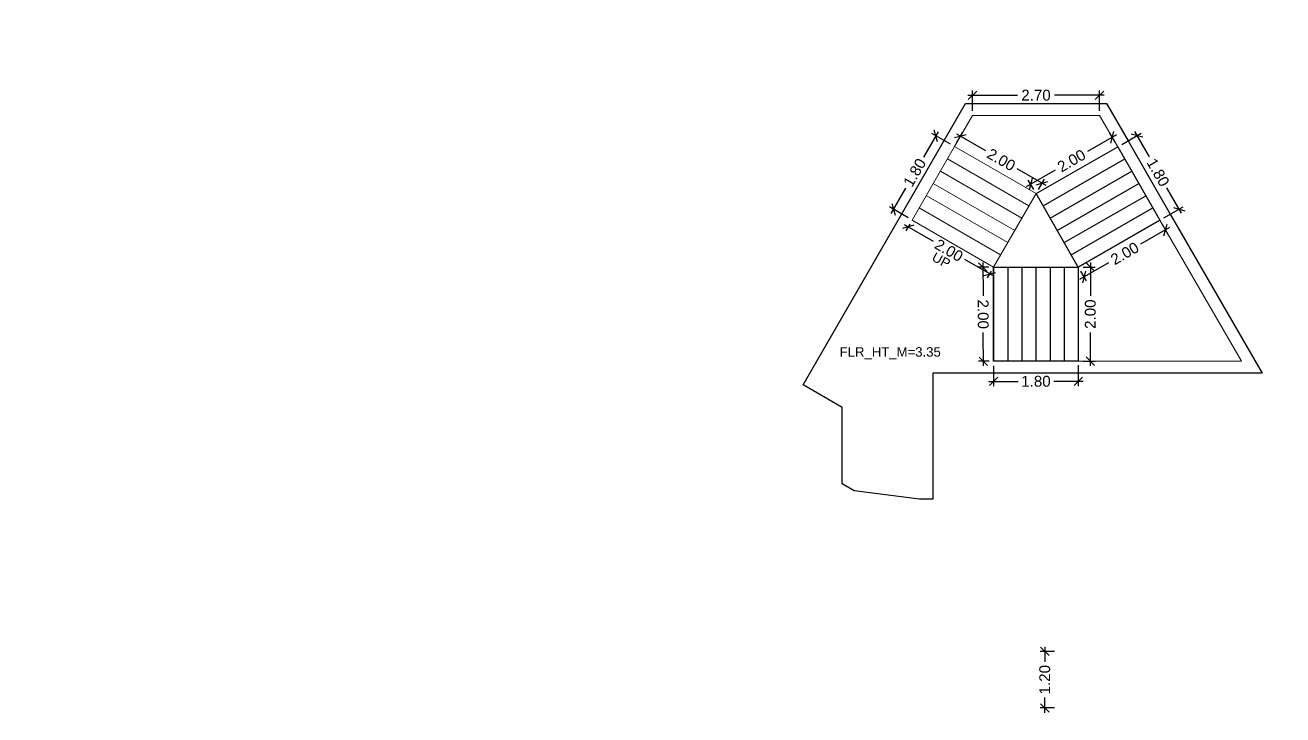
# Model space of a CAD drawing. Header units: metres. Extents: x 256329 to 886268, y -249371 to 355.
# Drawn here: x 287414.03 to 287440.75, y -774.37 to -759.72 of the extents above; entities that cross this region are included whole.
import ezdxf

# ---------------------------------------------------------------- set-up
doc = ezdxf.new("R2010")
doc.units = ezdxf.units.M
doc.header["$MEASUREMENT"] = 0
doc.header["$PDMODE"] = 35
doc.linetypes.add('CONTINOUS', pattern=[0])
doc.layers.get('0').update_dxf_attribs({"lineweight": 18})
doc.layers.get('Defpoints').update_dxf_attribs({"lineweight": 20})
doc.layers.add('A_TEXT', color=4, linetype='Continuous', lineweight=0, transparency=0.3)
doc.layers.add('BLK_2_FLR_8_EXIT_WIDTH_STAIR', color=7, linetype='Continuous')
for name, color, linetype, plot in [('BLK_2_FLR_8_STAIR_4', 7, 'Continuous', False), ('BLK_2_FLR_8_STAIR_4_FLIGHT_2', 7, 'Continuous', False), ('BLK_2_FLR_8_STAIR_4_FLIGHT_3', 7, 'Continuous', False)]:
    doc.layers.add(name, color=color, linetype=linetype, plot=plot)
for name, color, linetype, lineweight in [('BLK_2_FLR_8_STAIR_4_FLIGHT_1', 7, 'Continuous', 0), ('BLK_2_FLR_8_STAIR_4_LANDING_1', 7, 'Continuous', 0), ('BLK_2_FLR_8_STAIR_4_LANDING_2', 7, 'Continuous', 0)]:
    doc.layers.add(name, color=color, linetype=linetype, lineweight=lineweight)
doc.styles.add('Arial', font='arial.ttf')
doc.styles.get("Standard").update_dxf_attribs({"font": 'arial.ttf'})
doc.dimstyles.new('METRIC DIM', dxfattribs={"dimtxt": 0.23, "dimasz": 0.18, "dimexe": 0.1, "dimexo": 0.1, "dimgap": 0.09, "dimtad": 0, "dimzin": 0, "dimdsep": 46, "dimtxsty": 'Standard', "dimblk": 'OBLIQUE', "dimcen": 0, "dimdle": 0.1, "dimclrd": 147, "dimclre": 147, "dimclrt": 7, "dimadec": 0, "dimazin": 0, "dimtfac": 1, "dimtofl": 0, "dimtmove": 0, "dimatfit": 2, "dimfxl": 0.125, "dimtolj": 1, "dimtzin": 0, "dimarcsym": 0})

# ---------------------------------------------------------------- blocks, each defined once
blk = doc.blocks.new('_Oblique')
at = {"color": 0, "linetype": 'ByBlock', "lineweight": -2}
blk.add_line((-0.5, -0.5), (0.5, 0.5), dxfattribs=at)
blk = doc.blocks.new('*D1875')
at = {"layer": 'BLK_2_FLR_8_STAIR_4_FLIGHT_2', "color": 147, "lineweight": -2, "transparency": 16777216}
for p, q in [((287437.328978, -762.255856), (287437.738101, -762.020763)), ((287437.601574, -761.983881), (287437.911721, -762.523618)), ((287438.598029, -763.717974), (287438.287883, -763.178237)), ((287438.225788, -763.816539), (287438.634911, -763.581446))]:
    blk.add_line(p, q, dxfattribs=at)
at = {"layer": 'Defpoints', "color": 0, "linetype": 'CONTINOUS', "transparency": 16777216}
for p in [(287437.242273, -762.305679, 0.042641), (287438.548207, -763.631269), (287438.139083, -763.866362, 0.042641)]:
    blk.add_point(p, dxfattribs=at)
at = {"layer": 'BLK_2_FLR_8_STAIR_4_FLIGHT_2', "color": 147, "linetype": 'CONTINOUS', "lineweight": -2, "transparency": 16777216, "xscale": 0.18, "yscale": 0.18, "zscale": 0.18}
for p, rotation in [((287437.651397, -762.070586), 119.882813), ((287438.548207, -763.631269), 299.882813)]:
    blk.add_blockref('_Oblique', p, dxfattribs=dict(at, rotation=rotation))
at = {"layer": 'BLK_2_FLR_8_STAIR_4_FLIGHT_2', "color": 7, "linetype": 'CONTINOUS', "transparency": 16777216, "insert": (287438.099802, -762.850927), "char_height": 0.23, "attachment_point": 5, "rotation": 299.8828126}
blk.add_mtext('\\A1;1.80', dxfattribs=at)
blk = doc.blocks.new('*D1876')
at = {"layer": 'BLK_2_FLR_8_STAIR_4_LANDING_1', "color": 147, "lineweight": -2, "transparency": 16777216}
for p, q in [((287433.813469, -762.033493), (287434.429394, -762.387636)), ((287433.822868, -762.217765), (287433.950006, -761.996647)), ((287435.72201, -763.130862), (287435.106084, -762.776718)), ((287435.558027, -763.215443), (287435.685164, -762.994325))]:
    blk.add_line(p, q, dxfattribs=at)
at = {"layer": 'Defpoints', "color": 0, "linetype": 'CONTINOUS', "transparency": 16777216}
for p in [(287433.773022, -762.304456, 0.042641), (287435.508181, -763.302134, 0.042641), (287435.635319, -763.081017)]:
    blk.add_point(p, dxfattribs=at)
at = {"layer": 'BLK_2_FLR_8_STAIR_4_LANDING_1', "color": 147, "linetype": 'CONTINOUS', "lineweight": -2, "transparency": 16777216, "xscale": 0.18, "yscale": 0.18, "zscale": 0.18}
for p, rotation in [((287433.90016, -762.083338), 150.102044), ((287435.635319, -763.081017), 330.102044)]:
    blk.add_blockref('_Oblique', p, dxfattribs=dict(at, rotation=rotation))
at = {"layer": 'BLK_2_FLR_8_STAIR_4_LANDING_1', "color": 7, "linetype": 'CONTINOUS', "transparency": 16777216, "insert": (287434.767739, -762.582177), "char_height": 0.23, "attachment_point": 5, "rotation": 330.1020442}
blk.add_mtext('\\A1;2.00', dxfattribs=at)
blk = doc.blocks.new('*D1877')
at = {"layer": 'BLK_2_FLR_8_STAIR_4_FLIGHT_2', "color": 147, "lineweight": -2, "transparency": 16777216}
for p, q in [((287437.21364, -762.055137), (287436.598285, -762.408736)), ((287437.192451, -762.218974), (287437.077112, -762.018255)), ((287435.306138, -763.151238), (287435.921492, -762.797639)), ((287435.458358, -763.21543), (287435.34302, -763.014711))]:
    blk.add_line(p, q, dxfattribs=at)
at = {"layer": 'Defpoints', "color": 0, "linetype": 'CONTINOUS', "transparency": 16777216}
for p in [(287437.126935, -762.10496), (287437.242273, -762.305679, 0.042641), (287435.508181, -763.302134, 0.042641)]:
    blk.add_point(p, dxfattribs=at)
at = {"layer": 'BLK_2_FLR_8_STAIR_4_FLIGHT_2', "color": 147, "linetype": 'CONTINOUS', "lineweight": -2, "transparency": 16777216, "xscale": 0.18, "yscale": 0.18, "zscale": 0.18}
for p, rotation in [((287437.126935, -762.10496), 29.88281300000001), ((287435.392843, -763.101415), 209.882813)]:
    blk.add_blockref('_Oblique', p, dxfattribs=dict(at, rotation=rotation))
at = {"layer": 'BLK_2_FLR_8_STAIR_4_FLIGHT_2', "color": 7, "linetype": 'CONTINOUS', "transparency": 16777216, "insert": (287436.259889, -762.603188), "char_height": 0.23, "attachment_point": 5, "rotation": 29.8828126}
blk.add_mtext('\\A1;2.00', dxfattribs=at)
blk = doc.blocks.new('*D1878')
at = {"layer": 'BLK_2_FLR_8_STAIR_4_FLIGHT_3', "color": 147, "lineweight": -2, "transparency": 16777216}
for p, q in [((287434.504992, -764.863265), (287434.277712, -764.864283)), ((287434.377264, -764.763836), (287434.380441, -765.473652)), ((287434.387113, -766.964033), (287434.383935, -766.254217)), ((287434.513945, -766.863464), (287434.286666, -766.864482))]:
    blk.add_line(p, q, dxfattribs=at)
at = {"layer": 'Defpoints', "color": 0, "linetype": 'CONTINOUS', "transparency": 16777216}
for p in [(287434.604991, -764.862818, 0.042641), (287434.386665, -766.864034), (287434.613944, -766.863017, 0.042641)]:
    blk.add_point(p, dxfattribs=at)
at = {"layer": 'BLK_2_FLR_8_STAIR_4_FLIGHT_3', "color": 147, "linetype": 'CONTINOUS', "lineweight": -2, "transparency": 16777216, "xscale": 0.18, "yscale": 0.18, "zscale": 0.18}
for p, rotation in [((287434.377711, -764.863835), 90.256477), ((287434.386665, -766.864034), 270.256477)]:
    blk.add_blockref('_Oblique', p, dxfattribs=dict(at, rotation=rotation))
at = {"layer": 'BLK_2_FLR_8_STAIR_4_FLIGHT_3', "color": 7, "linetype": 'CONTINOUS', "transparency": 16777216, "insert": (287434.382188, -765.863934), "char_height": 0.23, "attachment_point": 5, "rotation": 270.2564771}
blk.add_mtext('\\A1;2.00', dxfattribs=at)
blk = doc.blocks.new('*D1879')
at = {"layer": 'BLK_2_FLR_8_STAIR_4_FLIGHT_1', "color": 147, "lineweight": -2, "transparency": 16777216}
for p, q in [((287432.703059, -763.95843), (287433.317473, -764.313007)), ((287432.823333, -763.950084), (287432.739688, -764.095026)), ((287434.607957, -765.057743), (287433.993543, -764.703166)), ((287434.555007, -764.94943), (287434.471362, -765.094371))]:
    blk.add_line(p, q, dxfattribs=at)
at = {"layer": 'Defpoints', "color": 0, "linetype": 'CONTINOUS', "transparency": 16777216}
for p in [(287432.789671, -764.008414), (287432.873317, -763.863472, 0.042641), (287434.604991, -764.862818, 0.042641)]:
    blk.add_point(p, dxfattribs=at)
at = {"layer": 'BLK_2_FLR_8_STAIR_4_FLIGHT_1', "color": 147, "linetype": 'CONTINOUS', "lineweight": -2, "transparency": 16777216, "xscale": 0.18, "yscale": 0.18, "zscale": 0.18}
for p, rotation in [((287432.789671, -764.008414), 150.01084), ((287434.521345, -765.007759), 330.01084)]:
    blk.add_blockref('_Oblique', p, dxfattribs=dict(at, rotation=rotation))
at = {"layer": 'BLK_2_FLR_8_STAIR_4_FLIGHT_1', "color": 7, "linetype": 'CONTINOUS', "transparency": 16777216, "insert": (287433.655508, -764.508087), "char_height": 0.23, "attachment_point": 5, "rotation": 330.0108404}
blk.add_mtext('\\A1;2.00', dxfattribs=at)
blk = doc.blocks.new('*D1880')
at = {"layer": 'BLK_2_FLR_8_STAIR_4_LANDING_2', "color": 147, "lineweight": -2, "transparency": 16777216}
for p, q in [((287438.345382, -764.024665), (287437.730028, -764.378264)), ((287438.188906, -763.953067), (287438.308501, -764.161193)), ((287436.437881, -765.120766), (287437.053235, -764.767167)), ((287436.454814, -764.949522), (287436.574408, -765.157648))]:
    blk.add_line(p, q, dxfattribs=at)
at = {"layer": 'Defpoints', "color": 0, "linetype": 'CONTINOUS', "transparency": 16777216}
for p in [(287438.139083, -763.866362, 0.042641), (287438.258678, -764.074488), (287436.404991, -764.862818, 0.042641)]:
    blk.add_point(p, dxfattribs=at)
at = {"layer": 'BLK_2_FLR_8_STAIR_4_LANDING_2', "color": 147, "linetype": 'CONTINOUS', "lineweight": -2, "transparency": 16777216, "xscale": 0.18, "yscale": 0.18, "zscale": 0.18}
for p, rotation in [((287438.258678, -764.074488), 29.88281300000001), ((287436.524585, -765.070943), 209.882813)]:
    blk.add_blockref('_Oblique', p, dxfattribs=dict(at, rotation=rotation))
at = {"layer": 'BLK_2_FLR_8_STAIR_4_LANDING_2', "color": 7, "linetype": 'CONTINOUS', "transparency": 16777216, "insert": (287437.391632, -764.572716), "char_height": 0.23, "attachment_point": 5, "rotation": 29.8828126}
blk.add_mtext('\\A1;2.00', dxfattribs=at)
blk = doc.blocks.new('*D1881')
at = {"layer": 'BLK_2_FLR_8_STAIR_4_LANDING_2', "color": 147, "lineweight": -2, "transparency": 16777216}
for p, q in [((287436.504991, -764.862818), (287436.760642, -764.862818)), ((287436.660642, -764.762818), (287436.660642, -765.472531)), ((287436.660642, -766.962818), (287436.660642, -766.253104)), ((287436.504991, -766.862818), (287436.760642, -766.862818))]:
    blk.add_line(p, q, dxfattribs=at)
at = {"layer": 'Defpoints', "color": 0, "linetype": 'CONTINOUS', "transparency": 16777216}
for p in [(287436.404991, -764.862818, 0.042641), (287436.404991, -766.862818, 0.042641), (287436.660642, -766.862818)]:
    blk.add_point(p, dxfattribs=at)
at = {"layer": 'BLK_2_FLR_8_STAIR_4_LANDING_2', "color": 147, "linetype": 'CONTINOUS', "lineweight": -2, "transparency": 16777216, "xscale": 0.18, "yscale": 0.18, "zscale": 0.18}
for p, rotation in [((287436.660642, -764.862818), 90), ((287436.660642, -766.862818), 270)]:
    blk.add_blockref('_Oblique', p, dxfattribs=dict(at, rotation=rotation))
at = {"layer": 'BLK_2_FLR_8_STAIR_4_LANDING_2', "color": 7, "linetype": 'CONTINOUS', "transparency": 16777216, "insert": (287436.660642, -765.862818), "char_height": 0.23, "attachment_point": 5, "rotation": 90}
blk.add_mtext('\\A1;2.00', dxfattribs=at)
blk = doc.blocks.new('*D1882')
at = {"layer": 'BLK_2_FLR_8_STAIR_4_FLIGHT_1', "color": 147, "lineweight": -2, "transparency": 16777216}
for p, q in [((287433.427499, -761.989598), (287433.116351, -762.528758)), ((287433.68641, -762.254472), (287433.290903, -762.026226)), ((287432.427827, -763.721838), (287432.738975, -763.182678)), ((287432.786705, -763.813488), (287432.391198, -763.585242))]:
    blk.add_line(p, q, dxfattribs=at)
at = {"layer": 'Defpoints', "color": 0, "linetype": 'CONTINOUS', "transparency": 16777216}
for p in [(287433.773022, -762.304456, 0.042641), (287432.47781, -763.635226), (287432.873317, -763.863472, 0.042641)]:
    blk.add_point(p, dxfattribs=at)
at = {"layer": 'BLK_2_FLR_8_STAIR_4_FLIGHT_1', "color": 147, "linetype": 'CONTINOUS', "lineweight": -2, "transparency": 16777216, "xscale": 0.18, "yscale": 0.18, "zscale": 0.18}
for p, rotation in [((287433.377515, -762.07621), 60.01084000000001), ((287432.47781, -763.635226), 240.01084)]:
    blk.add_blockref('_Oblique', p, dxfattribs=dict(at, rotation=rotation))
at = {"layer": 'BLK_2_FLR_8_STAIR_4_FLIGHT_1', "color": 7, "linetype": 'CONTINOUS', "transparency": 16777216, "insert": (287432.927663, -762.855718), "char_height": 0.23, "attachment_point": 5, "rotation": 60.0108404}
blk.add_mtext('\\A1;1.80', dxfattribs=at)
blk = doc.blocks.new('*D1883')
at = {"layer": 'BLK_2_FLR_8_STAIR_4_FLIGHT_3', "color": 147, "lineweight": -2, "transparency": 16777216}
for p, q in [((287434.604991, -766.962818), (287434.604991, -767.389996)), ((287436.404991, -766.949019), (287436.404991, -767.389996)), ((287434.504991, -767.289996), (287435.127491, -767.289996)), ((287436.504991, -767.289996), (287435.882491, -767.289996))]:
    blk.add_line(p, q, dxfattribs=at)
at = {"layer": 'Defpoints', "color": 0, "linetype": 'CONTINOUS', "transparency": 16777216}
for p in [(287434.604991, -766.862818, 0.042641), (287436.404991, -766.849019, 0.042641), (287436.404991, -767.289996)]:
    blk.add_point(p, dxfattribs=at)
at = {"layer": 'BLK_2_FLR_8_STAIR_4_FLIGHT_3', "color": 147, "linetype": 'CONTINOUS', "lineweight": -2, "transparency": 16777216, "xscale": 0.18, "yscale": 0.18, "zscale": 0.18, "rotation": 180}
blk.add_blockref('_Oblique', (287434.604991, -767.289996), dxfattribs=at)
at = {"layer": 'BLK_2_FLR_8_STAIR_4_FLIGHT_3', "color": 147, "linetype": 'CONTINOUS', "lineweight": -2, "transparency": 16777216, "xscale": 0.18, "yscale": 0.18, "zscale": 0.18}
blk.add_blockref('_Oblique', (287436.404991, -767.289996), dxfattribs=at)
at = {"layer": 'BLK_2_FLR_8_STAIR_4_FLIGHT_3', "color": 7, "linetype": 'CONTINOUS', "transparency": 16777216, "insert": (287435.504991, -767.289996), "char_height": 0.23, "attachment_point": 5}
blk.add_mtext('\\A1;1.80', dxfattribs=at)
blk = doc.blocks.new('*D1884')
at = {"layer": 'BLK_2_FLR_8_STAIR_4_LANDING_1', "color": 147, "lineweight": -2, "transparency": 16777216}
for p, q in [((287434.15634, -761.541241), (287434.15634, -761.112026)), ((287436.85528, -761.541905), (287436.85528, -761.112026)), ((287434.05634, -761.212026), (287435.115524, -761.212026)), ((287436.95528, -761.212026), (287435.896097, -761.212026))]:
    blk.add_line(p, q, dxfattribs=at)
at = {"layer": 'Defpoints', "color": 0, "linetype": 'CONTINOUS', "transparency": 16777216}
for p in [(287436.85528, -761.212026), (287434.15634, -761.641241, 0.042641), (287436.85528, -761.641905, 0.042641)]:
    blk.add_point(p, dxfattribs=at)
at = {"layer": 'BLK_2_FLR_8_STAIR_4_LANDING_1', "color": 147, "linetype": 'CONTINOUS', "lineweight": -2, "transparency": 16777216, "xscale": 0.18, "yscale": 0.18, "zscale": 0.18, "rotation": 180}
blk.add_blockref('_Oblique', (287434.15634, -761.212026), dxfattribs=at)
at = {"layer": 'BLK_2_FLR_8_STAIR_4_LANDING_1', "color": 147, "linetype": 'CONTINOUS', "lineweight": -2, "transparency": 16777216, "xscale": 0.18, "yscale": 0.18, "zscale": 0.18}
blk.add_blockref('_Oblique', (287436.85528, -761.212026), dxfattribs=at)
at = {"layer": 'BLK_2_FLR_8_STAIR_4_LANDING_1', "color": 7, "linetype": 'CONTINOUS', "transparency": 16777216, "insert": (287435.50581, -761.212026), "char_height": 0.23, "attachment_point": 5}
blk.add_mtext('\\A1;2.70', dxfattribs=at)
blk = doc.blocks.new('*D1886')
at = {"layer": 'BLK_2_FLR_8_EXIT_WIDTH_STAIR', "color": 147, "lineweight": -2, "transparency": 16777216}
for p, q in [((287435.692658, -772.92775), (287435.692658, -773.25105)), ((287435.899721, -773.02775), (287435.592658, -773.02775)), ((287435.899721, -774.22935), (287435.592658, -774.22935)), ((287435.692658, -774.32935), (287435.692658, -774.00605))]:
    blk.add_line(p, q, dxfattribs=at)
at = {"layer": 'Defpoints', "color": 0, "transparency": 16777216}
for p in [(287435.999721, -773.02775), (287435.692658, -774.22935), (287435.999721, -774.22935)]:
    blk.add_point(p, dxfattribs=at)
at = {"layer": 'BLK_2_FLR_8_EXIT_WIDTH_STAIR', "color": 147, "lineweight": -2, "transparency": 16777216, "xscale": 0.18, "yscale": 0.18, "zscale": 0.18}
for p, rotation in [((287435.692658, -773.02775), 90), ((287435.692658, -774.22935), 270)]:
    blk.add_blockref('_Oblique', p, dxfattribs=dict(at, rotation=rotation))
at = {"layer": 'BLK_2_FLR_8_EXIT_WIDTH_STAIR', "color": 7, "transparency": 16777216, "insert": (287435.692658, -773.62855), "char_height": 0.23, "attachment_point": 5, "rotation": 90}
blk.add_mtext('\\A1;1.20', dxfattribs=at)

msp = doc.modelspace()

# ---------------------------------------------------------------- linework, layer by layer
at = {"color": 5, "linetype": 'CONTINOUS'}
for p, q in [((287436.404991, -764.862818, 0.085282), (287435.508181, -763.302134, 0.085282)), ((287434.604991, -764.862818, 0.085282), (287436.404991, -764.862818, 0.085282))]:
    msp.add_line(p, q, dxfattribs=at)
at = {"color": 5, "linetype": 'CONTINOUS', "elevation": 0.085282}
msp.add_lwpolyline([(287434.604991, -764.862818), (287435.508181, -763.302134)], dxfattribs=at)
at = {"layer": 'BLK_2_FLR_8_STAIR_4', "color": 7, "linetype": 'CONTINOUS', "elevation": 0.085282}
msp.add_lwpolyline([(287434.010145, -761.387887), (287437.000839, -761.388622), (287437.461516, -762.178778), (287438.358585, -763.739913), (287440.309395, -767.117799), (287433.316993, -767.114773), (287433.316324, -769.791365), (287433.027031, -769.791292), (287431.641849, -769.613727), (287431.388516, -769.467516), (287431.388829, -767.844575), (287430.557863, -767.364365)], close=True, dxfattribs=at)
at = {"layer": 'BLK_2_FLR_8_STAIR_4_FLIGHT_1', "color": 3, "linetype": 'CONTINOUS'}
for p, q in [((287435.508181, -763.302134, 0.085282), (287433.773022, -762.304456, 0.085282)), ((287435.354745, -763.563638, 0.085282), (287433.623071, -762.564292, 0.085282)), ((287435.204794, -763.823474, 0.085282), (287433.47312, -762.824128, 0.085282)), ((287435.054843, -764.08331, 0.085282), (287433.32317, -763.083964, 0.085282)), ((287434.904892, -764.343146, 0.085282), (287433.173219, -763.3438, 0.085282)), ((287434.754942, -764.602982, 0.085282), (287433.023268, -763.603636, 0.085282)), ((287434.604991, -764.862818, 0.085282), (287432.873317, -763.863472, 0.085282))]:
    msp.add_line(p, q, dxfattribs=at)
at = {"layer": 'BLK_2_FLR_8_STAIR_4_FLIGHT_1', "ltscale": 0.05, "elevation": 0.085282}
msp.add_lwpolyline([(287435.508181, -763.302134), (287434.604991, -764.862818), (287432.873317, -763.863472), (287433.773022, -762.304456), (287435.508181, -763.302134)], dxfattribs=at)
at = {"layer": 'BLK_2_FLR_8_STAIR_4_FLIGHT_2', "color": 3, "linetype": 'CONTINOUS'}
for p, q in [((287435.508181, -763.302134, 0.085282), (287437.242273, -762.305679, 0.085282)), ((287435.657649, -763.562248, 0.085282), (287437.391742, -762.565793, 0.085282)), ((287435.807118, -763.822362, 0.085282), (287437.54121, -762.825907, 0.085282)), ((287435.956586, -764.082476, 0.085282), (287437.690678, -763.086021, 0.085282)), ((287436.106054, -764.34259, 0.085282), (287437.840147, -763.346134, 0.085282)), ((287436.255522, -764.602704, 0.085282), (287437.989615, -763.606248, 0.085282)), ((287436.404991, -764.862818, 0.085282), (287438.139083, -763.866362, 0.085282))]:
    msp.add_line(p, q, dxfattribs=at)
at = {"layer": 'BLK_2_FLR_8_STAIR_4_FLIGHT_2', "color": 7, "linetype": 'CONTINOUS', "elevation": 0.085282}
msp.add_lwpolyline([(287437.242273, -762.305679), (287438.139083, -763.866362), (287436.404991, -764.862818), (287435.508181, -763.302134), (287437.242273, -762.305679)], dxfattribs=at)
at = {"layer": 'BLK_2_FLR_8_STAIR_4_FLIGHT_3', "color": 3, "linetype": 'CONTINOUS'}
for p, q in [((287434.604991, -764.862818, 0.085282), (287434.604991, -766.862818, 0.085282)), ((287434.904991, -764.862818, 0.085282), (287434.904991, -766.862818, 0.085282)), ((287435.204991, -764.862818, 0.085282), (287435.204991, -766.862818, 0.085282)), ((287435.504991, -764.862818, 0.085282), (287435.504991, -766.862818, 0.085282)), ((287435.804991, -764.862818, 0.085282), (287435.804991, -766.862818, 0.085282)), ((287436.104991, -764.862818, 0.085282), (287436.104991, -766.862818, 0.085282)), ((287436.404991, -764.862818, 0.085282), (287436.404991, -766.862818, 0.085282))]:
    msp.add_line(p, q, dxfattribs=at)
at = {"layer": 'BLK_2_FLR_8_STAIR_4_FLIGHT_3', "color": 7, "linetype": 'CONTINOUS', "elevation": 0.085282}
msp.add_lwpolyline([(287434.604991, -764.862818), (287436.404991, -764.862818), (287436.404991, -766.862818), (287434.604991, -766.862818)], close=True, dxfattribs=at)
at = {"layer": 'BLK_2_FLR_8_STAIR_4_LANDING_1', "color": 7, "linetype": 'CONTINOUS', "elevation": 0.085282}
msp.add_lwpolyline([(287434.15634, -761.641241), (287436.85528, -761.641905), (287437.242273, -762.305679), (287435.508181, -763.302134), (287433.773022, -762.304456), (287434.15634, -761.641241)], dxfattribs=at)
at = {"layer": 'BLK_2_FLR_8_STAIR_4_LANDING_2', "ltscale": 0.05, "elevation": 0.085282}
msp.add_lwpolyline([(287436.404991, -764.862818), (287438.139083, -763.866362), (287439.870026, -766.863541), (287436.404991, -766.863541), (287436.404991, -764.862818)], dxfattribs=at)

# ---------------------------------------------------------------- texts
at = {"layer": 'A_TEXT', "lineweight": 0, "insert": (287434.340941, -765.287433, 0.085282), "char_height": 0.2, "width": 2.485498, "attachment_point": 9, "rotation": 331.8720228, "style": 'Arial'}
msp.add_mtext('\\pxi2.2673,qc;UP', dxfattribs=at)
at = {"layer": 'BLK_2_FLR_8_STAIR_4', "color": 7, "linetype": 'CONTINOUS', "insert": (287431.332832, -766.564816, 0.042641), "char_height": 0.2, "attachment_point": 1}
msp.add_mtext_dynamic_manual_height_columns('FLR_HT_M=3.35', width=2.272281, gutter_width=0.405, heights=[0.300679], dxfattribs=at)

# ---------------------------------------------------------------- dimensions: what is measured, and where the dimension line sits
at = {"layer": 'BLK_2_FLR_8_EXIT_WIDTH_STAIR', "color": 7}
dim = msp.add_linear_dim(base=(287435.692658, -774.22935), p1=(287435.999721, -773.02775), p2=(287435.999721, -774.22935), angle=90, dimstyle='METRIC DIM', override={"dimfxl": 0.18}, dxfattribs=at)
dim.commit()
dim.dimension.update_dxf_attribs({"geometry": '*D1886', "text_midpoint": (287435.692658, -773.62855)})
at = {"layer": 'BLK_2_FLR_8_STAIR_4_FLIGHT_1', "color": 1, "linetype": 'CONTINOUS'}
dim = msp.add_aligned_dim(p1=(287433.773022, -762.304456, 0.085282), p2=(287432.873317, -763.863472, 0.085282), distance=-0.456642, dimstyle='METRIC DIM', override={"dimfxl": 0.18}, dxfattribs=at)
dim.commit()
dim.dimension.update_dxf_attribs({"geometry": '*D1882', "text_midpoint": (287432.927663, -762.855718, 0.042641)})
at = {"layer": 'BLK_2_FLR_8_STAIR_4_FLIGHT_1', "color": 2, "linetype": 'CONTINOUS'}
dim = msp.add_aligned_dim(p1=(287434.604991, -764.862818, 0.085282), p2=(287432.873317, -763.863472, 0.085282), distance=0.167346, dimstyle='METRIC DIM', override={"dimfxl": 0.18}, dxfattribs=at)
dim.commit()
dim.dimension.update_dxf_attribs({"geometry": '*D1879', "text_midpoint": (287433.655508, -764.508087, 0.042641)})
at = {"layer": 'BLK_2_FLR_8_STAIR_4_FLIGHT_2', "color": 2, "linetype": 'CONTINOUS'}
dim = msp.add_aligned_dim(p1=(287435.508181, -763.302134, 0.085282), p2=(287437.242273, -762.305679, 0.085282), distance=0.231497, dimstyle='METRIC DIM', override={"dimfxl": 0.18}, dxfattribs=at)
dim.commit()
dim.dimension.update_dxf_attribs({"geometry": '*D1877', "text_midpoint": (287436.259889, -762.603188, 0.042641)})
at = {"layer": 'BLK_2_FLR_8_STAIR_4_FLIGHT_2', "color": 1, "linetype": 'CONTINOUS'}
dim = msp.add_aligned_dim(p1=(287437.242273, -762.305679, 0.085282), p2=(287438.139083, -763.866362, 0.085282), distance=0.471859, dimstyle='METRIC DIM', override={"dimfxl": 0.18}, dxfattribs=at)
dim.commit()
dim.dimension.update_dxf_attribs({"geometry": '*D1875', "text_midpoint": (287438.099802, -762.850927, 0.042641)})
at = {"layer": 'BLK_2_FLR_8_STAIR_4_FLIGHT_3', "color": 2, "linetype": 'CONTINOUS'}
dim = msp.add_aligned_dim(p1=(287434.604991, -764.862818, 0.085282), p2=(287434.613944, -766.863017, 0.085282), distance=-0.227281, dimstyle='METRIC DIM', override={"dimfxl": 0.18}, dxfattribs=at)
dim.commit()
dim.dimension.update_dxf_attribs({"geometry": '*D1878', "text_midpoint": (287434.382188, -765.863934, 0.042641)})
at = {"layer": 'BLK_2_FLR_8_STAIR_4_FLIGHT_3', "color": 1, "linetype": 'CONTINOUS'}
dim = msp.add_linear_dim(base=(287436.404991, -767.289996, 0.042641), p1=(287434.604991, -766.862818, 0.085282), p2=(287436.404991, -766.849019, 0.085282), dimstyle='METRIC DIM', override={"dimfxl": 0.18}, dxfattribs=at)
dim.commit()
dim.dimension.update_dxf_attribs({"geometry": '*D1883', "text_midpoint": (287435.504991, -767.289996, 0.042641)})
at = {"layer": 'BLK_2_FLR_8_STAIR_4_LANDING_1', "color": 1, "linetype": 'CONTINOUS'}
dim = msp.add_linear_dim(base=(287436.85528, -761.212026, 0.042641), p1=(287434.15634, -761.641241, 0.085282), p2=(287436.85528, -761.641905, 0.085282), dimstyle='METRIC DIM', override={"dimfxl": 0.18}, dxfattribs=at)
dim.commit()
dim.dimension.update_dxf_attribs({"geometry": '*D1884', "text_midpoint": (287435.50581, -761.212026, 0.042641)})
at = {"layer": 'BLK_2_FLR_8_STAIR_4_LANDING_1', "color": 2, "linetype": 'CONTINOUS'}
dim = msp.add_aligned_dim(p1=(287433.773022, -762.304456, 0.085282), p2=(287435.508181, -763.302134, 0.085282), distance=0.255062, dimstyle='METRIC DIM', override={"dimfxl": 0.18}, dxfattribs=at)
dim.commit()
dim.dimension.update_dxf_attribs({"geometry": '*D1876', "text_midpoint": (287434.767739, -762.582177, 0.042641)})
at = {"layer": 'BLK_2_FLR_8_STAIR_4_LANDING_2', "color": 1, "linetype": 'CONTINOUS'}
dim = msp.add_aligned_dim(p1=(287436.404991, -764.862818, 0.085282), p2=(287438.139083, -763.866362, 0.085282), distance=-0.24004, dimstyle='METRIC DIM', override={"dimfxl": 0.18}, dxfattribs=at)
dim.commit()
dim.dimension.update_dxf_attribs({"geometry": '*D1880', "text_midpoint": (287437.391632, -764.572716, 0.042641)})
at = {"layer": 'BLK_2_FLR_8_STAIR_4_LANDING_2', "color": 2, "linetype": 'CONTINOUS'}
dim = msp.add_aligned_dim(p1=(287436.404991, -764.862818, 0.085282), p2=(287436.404991, -766.862818, 0.085282), distance=0.255651, dimstyle='METRIC DIM', override={"dimfxl": 0.18}, dxfattribs=at)
dim.commit()
dim.dimension.update_dxf_attribs({"geometry": '*D1881', "text_midpoint": (287436.660642, -765.862818, 0.042641)})

doc.saveas('drawing.dxf')
